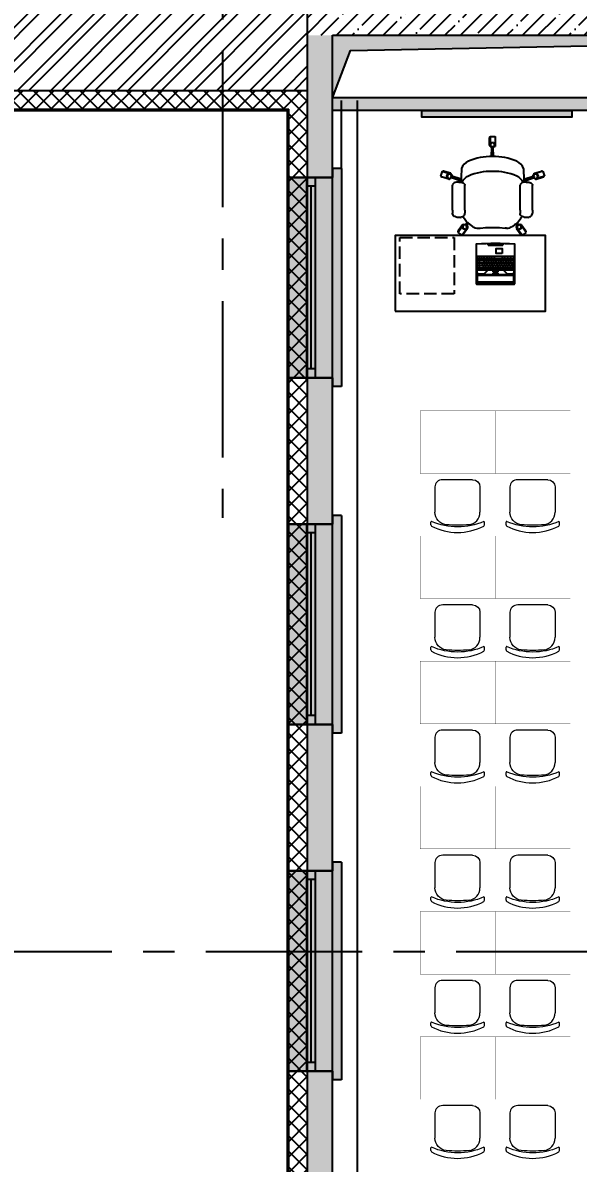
# Model space of a CAD drawing. Header units: millimetres. Extents: x -9318 to 9016603, y 0 to 838141.
# Drawn here: x 67806 to 72245, y 289883 to 298993 of the extents above; entities that cross this region are included whole.
import ezdxf
from ezdxf import colors
from ezdxf.entities.mleader import LeaderData, LeaderLine
from ezdxf.math import Vec2, Vec3

# ---------------------------------------------------------------- set-up
doc = ezdxf.new("R2010")
doc.units = ezdxf.units.MM
doc.linetypes.add('CENTER', pattern=[2, 1.25, -0.25, 0.25, -0.25])
doc.linetypes.add('ГОСТ 2.303 4', pattern=[7, 5, -2, 0])
doc.layers.add('ТХ_мебель передв', color=250, linetype='Continuous', lineweight=13)
doc.styles.add('ISOCPEUR', font='isocpeur.ttf', dxfattribs={"width": 0.7})

# ---------------------------------------------------------------- blocks, each defined once
blk = doc.blocks.new('*U820')
h = blk.add_hatch(color=8)
h.dxf.hatch_style = 1
h.paths.add_polyline_path([(-1670, 210), (70, 210), (70, 140), (0, 140), (0, -220), (-1600, -220), (-1600, 140), (-1670, 140)])
at = {"color": 8}
for p, q in [((-1670, 210), (70, 210)), ((-1670, 210), (-1670, 140)), ((70, 210), (70, 140)), ((-1670, 140), (-1600, 140)), ((0, 140), (70, 140)), ((-1600, 0), (0, 0)), ((-1600, -70), (0, -70)), ((-1530, 0), (-1530, -70)), ((-1530, -35), (-70, -35)), ((-70, 0), (-70, -70)), ((0, -220), (-1600, -220))]:
    blk.add_line(p, q, dxfattribs=at)
at = {"color": 8, "lineweight": 30}
for p, q in [((-1600, 140), (-1600, -220)), ((0, 140), (0, -220))]:
    blk.add_line(p, q, dxfattribs=at)
blk = doc.blocks.new('*U821')
h = blk.add_hatch(color=8)
h.dxf.hatch_style = 1
h.paths.add_polyline_path([(-1670, 210), (70, 210), (70, 140), (0, 140), (0, -220), (-1600, -220), (-1600, 140), (-1670, 140)])
at = {"color": 8}
for p, q in [((-1670, 210), (70, 210)), ((-1670, 210), (-1670, 140)), ((70, 210), (70, 140)), ((-1670, 140), (-1600, 140)), ((0, 140), (70, 140)), ((-1600, 0), (0, 0)), ((-1600, -70), (0, -70)), ((-1530, 0), (-1530, -70)), ((-1530, -35), (-70, -35)), ((-70, 0), (-70, -70)), ((0, -220), (-1600, -220))]:
    blk.add_line(p, q, dxfattribs=at)
at = {"color": 8, "lineweight": 30}
for p, q in [((-1600, 140), (-1600, -220)), ((0, 140), (0, -220))]:
    blk.add_line(p, q, dxfattribs=at)
blk = doc.blocks.new('*U822')
h = blk.add_hatch(color=8)
h.dxf.hatch_style = 1
h.paths.add_polyline_path([(-1670, 210), (70, 210), (70, 140), (0, 140), (0, -220), (-1600, -220), (-1600, 140), (-1670, 140)])
at = {"color": 8}
for p, q in [((-1670, 210), (70, 210)), ((-1670, 210), (-1670, 140)), ((70, 210), (70, 140)), ((-1670, 140), (-1600, 140)), ((0, 140), (70, 140)), ((-1600, 0), (0, 0)), ((-1600, -70), (0, -70)), ((-1530, 0), (-1530, -70)), ((-1530, -35), (-70, -35)), ((-70, 0), (-70, -70)), ((0, -220), (-1600, -220))]:
    blk.add_line(p, q, dxfattribs=at)
at = {"color": 8, "lineweight": 30}
for p, q in [((-1600, 140), (-1600, -220)), ((0, 140), (0, -220))]:
    blk.add_line(p, q, dxfattribs=at)
blk = doc.blocks.new('_DotSmall')
at = {"color": 8, "linetype": 'ByBlock', "const_width": 0.5}
blk.add_lwpolyline([(-0.0625, 0, 1), (0.0625, 0, 1)], format="xyb", close=True, dxfattribs=at)
blk = doc.blocks.new('СК33 790х830')
at = {"color": 8}
for p, q in [((-25.4, 658.7), (-25.4, 718.7)), ((-20.4, 728.7), (19.6, 728.7)), ((-20.4, 728.7), (-20.4, 648.7)), ((-20.4, 648.7), (-16.3, 648.7)), ((-7.5, 567.9), (-6.5, 641.6)), ((-2.4, 648.7), (1.6, 648.7)), ((6.6, 567.9), (5.6, 641.6)), ((15.5, 648.7), (19.6, 648.7)), ((19.6, 728.7), (19.6, 648.7)), ((24.6, 658.7), (24.6, 718.7)), ((-248.7, 471.7), (-250.3, 402.2)), ((247.8, 471.7), (249.4, 380.4)), ((-403.5, 450.5), (-415.6, 412.4)), ((-415.6, 412.4), (-339.4, 388.1)), ((-350.4, 386.4), (-407.6, 404.6)), ((-403.5, 450.5), (-327.2, 426.2)), ((-335.3, 434), (-392.4, 452.2)), ((-338.1, 392), (-339.4, 388.1)), ((-332.7, 409.1), (-333.9, 405.2)), ((-250.3, 372.2), (-328.7, 398.8)), ((-327.2, 426.2), (-328.5, 422.3)), ((-250.3, 387.2), (-324.8, 410.3)), ((-250.3, 402.2), (-250.3, 398.4)), ((-250.3, 398.4), (-250.3, 380.4)), ((-250.3, 380.4), (-250.3, 369.8)), ((-250.3, 369.8), (-250.3, 361.7)), ((249.4, 387.2), (323.9, 410.3)), ((249.4, 372.2), (327.9, 398.8)), ((249.4, 380.4), (249.4, 369.8)), ((249.4, 369.8), (249.4, 361.7)), ((402.6, 450.5), (326.4, 426.2)), ((326.4, 426.2), (327.6, 422.3)), ((331.8, 409.1), (333, 405.2)), ((334.4, 434), (391.5, 452.2)), ((337.3, 392), (338.5, 388.1)), ((414.7, 412.4), (338.5, 388.1)), ((349.5, 386.4), (406.7, 404.6)), ((402.6, 450.5), (414.7, 412.4)), ((-319.3, 343.9), (-320.4, 340)), ((-320.4, 140.1), (-320.4, 340)), ((-316.5, 348.5), (-319.3, 343.9)), ((-311.9, 352.8), (-316.5, 348.5)), ((-305.7, 356.6), (-311.9, 352.8)), ((-298.1, 359.7), (-305.7, 356.6)), ((-289.5, 362), (-298.1, 359.7)), ((-289.5, 362), (-289.1, 362.1)), ((-280, 363.5), (-289.1, 362.1)), ((-280, 363.5), (-279.4, 363.5)), ((-270.4, 363.9), (-279.4, 363.5)), ((-270.4, 363.9), (-261.5, 363.5)), ((-261.5, 363.5), (-260.9, 363.5)), ((-260.9, 363.5), (-251.8, 362.1)), ((-251.8, 362.1), (-251.4, 362)), ((-251.4, 362), (-242.8, 359.7)), ((-242.8, 359.7), (-235.2, 356.6)), ((-235.2, 356.6), (-229, 352.8)), ((-229, 352.8), (-224.4, 348.5)), ((-224.4, 348.5), (-221.6, 343.9)), ((-221.6, 343.9), (-220.4, 340)), ((-220.8, 140.1), (-220.4, 340)), ((220.7, 343.9), (219.6, 340)), ((219.6, 140.1), (219.6, 340)), ((223.5, 348.5), (220.7, 343.9)), ((228.1, 352.8), (223.5, 348.5)), ((234.3, 356.6), (228.1, 352.8)), ((241.9, 359.7), (234.3, 356.6)), ((250.5, 362), (241.9, 359.7)), ((250.5, 362), (250.9, 362.1)), ((260, 363.5), (250.9, 362.1)), ((260, 363.5), (260.6, 363.5)), ((269.6, 363.9), (260.6, 363.5)), ((269.6, 363.9), (278.5, 363.5)), ((278.5, 363.5), (279.1, 363.5)), ((279.1, 363.5), (288.2, 362.1)), ((288.2, 362.1), (288.6, 362)), ((288.6, 362), (297.2, 359.7)), ((297.2, 359.7), (304.8, 356.6)), ((304.8, 356.6), (311, 352.8)), ((311, 352.8), (315.6, 348.5)), ((315.6, 348.5), (318.4, 343.9)), ((318.4, 343.9), (319.1, 340.1)), ((319.6, 140.1), (319.6, 340)), ((-320.4, 140.1), (-320.4, 131.4)), ((-320.4, 131.4), (-320.4, 122.9)), ((-320.4, 122.9), (-320.4, 114.9)), ((-319.1, 108.6), (-320.4, 114.9)), ((-318.2, 106.4), (-319.1, 108.6)), ((-315.4, 100.3), (-318.2, 106.4)), ((-310.9, 94.9), (-315.4, 100.3)), ((-304.8, 90.2), (-310.9, 94.9)), ((-236, 90.2), (-230, 94.9)), ((-230, 94.9), (-225.5, 100.3)), ((-225.5, 100.3), (-222.7, 106.4)), ((-221.8, 108.6), (-222.7, 106.4)), ((-221.8, 108.6), (-220.8, 115)), ((-220.8, 140.1), (-220.8, 131.4)), ((-220.8, 131.4), (-220.8, 122.9)), ((-220.8, 122.9), (-220.8, 115)), ((-220.8, 115), (-220.8, 115)), ((219.6, 140.1), (219.6, 131.4)), ((219.6, 131.4), (219.6, 122.9)), ((219.6, 122.9), (219.6, 114.9)), ((219.6, 114.9), (220.2, 113.4)), ((220.9, 108.6), (220.2, 113.4)), ((221.8, 106.4), (220.9, 108.6)), ((224.6, 100.3), (221.8, 106.4)), ((229.1, 94.9), (224.6, 100.3)), ((235.2, 90.2), (229.1, 94.9)), ((304, 90.2), (310, 94.9)), ((310, 94.9), (314.5, 100.3)), ((314.5, 100.3), (317.3, 106.4)), ((318.2, 108.6), (317.3, 106.4)), ((318.2, 108.6), (319.1, 114.9)), ((319.2, 140.1), (319.2, 131.4)), ((319.2, 131.4), (319.2, 122.9)), ((319.2, 122.9), (319.2, 114.9)), ((319.2, 115), (319.2, 115)), ((-302.8, 88.6), (-304.8, 90.2)), ((-295.9, 85.2), (-302.8, 88.6)), ((-293.4, 84.1), (-295.9, 85.2)), ((-289.9, 83.1), (-293.4, 84.1)), ((-283.9, 81.5), (-289.9, 83.1)), ((-281, 80.9), (-283.9, 81.5)), ((-277.7, 80.5), (-281, 80.9)), ((-274.1, 80.3), (-277.7, 80.5)), ((-277.2, -37.6), (-230.1, 27.1)), ((-240.1, 22), (-275.3, -26.6)), ((-270.4, 80.2), (-274.1, 80.3)), ((-266.7, 80.3), (-270.4, 80.2)), ((-263.2, 80.5), (-266.7, 80.3)), ((-259.9, 80.9), (-263.2, 80.5)), ((-257, 81.5), (-259.9, 80.9)), ((-257, 81.5), (-251, 83.1)), ((-247.5, 84.1), (-251, 83.1)), ((-245, 85.2), (-247.5, 84.1)), ((-245, 85.2), (-238, 88.6)), ((-244.8, -61.1), (-197.8, 3.6)), ((-236, 90.2), (-238, 88.6)), ((-237.4, 89.1), (-225.3, 73)), ((-230.1, 27.1), (-226.8, 24.7)), ((-225.3, 73), (-202.3, 41.8)), ((-215.6, 16.5), (-212.3, 14.2)), ((-202.3, 41.8), (-214.8, 24.6)), ((-192.4, 34.1), (-204.9, 17.4)), ((-202.3, 41.8), (-200.9, 40.2)), ((-201.1, 6), (-197.8, 3.6)), ((-200.9, 40.2), (-180.9, 25.8)), ((-180.9, 25.8), (-161, 10)), ((-161, 10), (-158.5, 8.1)), ((-158.5, 8.1), (-155.5, 6.7)), ((-155.5, 6.7), (-140, -0.5)), ((-55.9, 0), (55.9, 0)), ((55.1, 0), (99.4, -4.1)), ((154.6, 6.7), (139.1, -0.5)), ((154.6, 6.7), (157.6, 8.1)), ((157.6, 8.1), (160.1, 9.9)), ((174.1, 21.2), (160.1, 9.9)), ((180, 25.7), (174.1, 21.2)), ((200, 40.1), (180, 25.7)), ((186.6, 30.4), (196.3, 17.4)), ((192.4, 6), (189.1, 3.6)), ((236.1, -61.1), (189.1, 3.6)), ((196.8, 37.8), (206.1, 24.6)), ((200, 40.1), (201.5, 41.6)), ((217.1, 63.1), (201.5, 41.6)), ((206.9, 16.5), (203.7, 14.2)), ((224.6, 72.9), (217.1, 63.1)), ((221.5, 27.1), (218.1, 24.7)), ((268.5, -37.6), (221.5, 27.1)), ((236.6, 89), (224.6, 72.9)), ((231.4, 22), (266.7, -26.6)), ((237.2, 88.6), (235.2, 90.2)), ((244.1, 85.2), (237.2, 88.6)), ((246.6, 84.1), (244.1, 85.2)), ((250.1, 83.1), (246.6, 84.1)), ((256.1, 81.5), (250.1, 83.1)), ((259, 80.9), (256.1, 81.5)), ((262.3, 80.5), (259, 80.9)), ((265.9, 80.3), (262.3, 80.5)), ((269.6, 80.2), (265.9, 80.3)), ((273.3, 80.3), (269.6, 80.2)), ((276.8, 80.5), (273.3, 80.3)), ((280.1, 80.9), (276.8, 80.5)), ((283, 81.5), (280.1, 80.9)), ((283, 81.5), (289, 83.1)), ((292.5, 84.1), (289, 83.1)), ((295, 85.2), (292.5, 84.1)), ((295, 85.2), (302, 88.6)), ((304, 90.2), (302, 88.6)), ((-277.2, -37.6), (-244.8, -61.1)), ((-199.6, -7.4), (-234.9, -56)), ((-140, -0.5), (-125, -3.6)), ((-125, -3.6), (-109.6, -4.9)), ((-109.6, -4.9), (-98.7, -4.1)), ((-98.7, -4.1), (-55.1, 0)), ((110.5, -5), (99.4, -4.1)), ((110.5, -5), (125, -3.7)), ((125, -3.7), (139.1, -0.5)), ((190.9, -7.4), (226.2, -56)), ((268.5, -37.6), (236.1, -61.1))]:
    blk.add_line(p, q, dxfattribs=at)
for centre in [(-0.4, 660.7), (-344.7, 410.8), (343.9, 410.8), (-221, 5.7), (212.3, 5.7)]:
    blk.add_circle(centre, 20, dxfattribs=at)
for centre, radius, start, end in [((-20.4, 718.7), 5, 90, 180), ((-20.4, 658.7), 5, 180, 270), ((-0.4, 660.7), 17, 279.46232, 260.53768), ((19.6, 718.7), 5, 0, 90), ((19.6, 658.7), 5, 270, 0), ((-15.4, 128.3), 439.7, 88.05526, 113.9054), ((14.5, 128.3), 439.7, 66.0946, 91.94474), ((-152.2, 436.1), 102.8, 113.66768, 159.76305), ((151.4, 436.1), 102.8, 20.23695, 66.33232), ((-406.1, 409.3), 5, 162.32754, 252.32754), ((-393.9, 447.5), 5, 72.32754, 162.32754), ((-344.7, 410.8), 17, 351.78986, 332.86522), ((-348.9, 391.1), 5, 252.32754, 342.32754), ((-336.8, 429.2), 5, 342.32754, 72.32754), ((-152.2, 317.7), 102.8, 113.66768, 155.39861), ((-15.4, 9.9), 439.7, 88.05526, 113.9054), ((14.5, 9.9), 439.7, 66.0946, 91.94474), ((151.4, 317.7), 102.8, 24.60139, 66.33232), ((343.9, 410.8), 17, 207.13478, 188.21014), ((335.9, 429.2), 5, 107.67246, 197.67246), ((348, 391.1), 5, 197.67246, 287.67246), ((393, 447.5), 5, 17.67246, 107.67246), ((405.2, 409.3), 5, 287.67246, 17.67246), ((-236, 19), 5, 54, 144), ((-221, 5.7), 17, 63.46232, 44.53768), ((212.3, 5.7), 17, 135.46232, 116.53768), ((227.3, 19), 5, 36, 126), ((-271.3, -29.5), 5, 144, 234), ((-238.9, -53), 5, 234, 324), ((-203.6, -4.5), 5, 324, 54), ((195, -4.5), 5, 126, 216), ((230.2, -53), 5, 216, 306), ((262.6, -29.5), 5, 306, 36)]:
    blk.add_arc(centre, radius, start, end, dxfattribs=at)
blk = doc.blocks.new('laptop')
at = {"color": 8}
for p, q in [((-150.3, 324.5), (-155, 323.2)), ((-150.3, 324.5), (-155, 323.2)), ((-155, 323.2), (-155, 9.7)), ((-155, 323.2), (-155, 9.7)), ((-150.3, 312.7), (-155, 311.4)), ((0, 325.7), (-150.3, 324.5)), ((0, 325.7), (-150.3, 324.5)), ((0, 313.9), (-150.3, 312.7)), ((-143, 308.8), (-140, 309.5)), ((-143, 253.6), (-143, 308.8)), ((-140, 309.5), (140, 309.5)), ((150.3, 324.5), (0, 325.7)), ((150.3, 324.5), (0, 325.7)), ((150.3, 312.7), (0, 313.9)), ((140, 309.5), (143, 308.8)), ((143, 308.8), (143, 253.6)), ((155, 323.2), (150.3, 324.5)), ((155, 323.2), (150.3, 324.5)), ((155, 311.4), (150.3, 312.7)), ((155, 9.7), (155, 323.2)), ((155, 9.7), (155, 323.2)), ((155, 248), (-155, 248)), ((-147, 210), (-147, 234)), ((-147, 210), (-147, 100)), ((147, 210), (-147, 210)), ((-147, 210), (-71.6, 210)), ((-130, 194.2), (-147, 194.2)), ((147, 191.7), (-147, 191.7)), ((-140, 252.9), (-143, 253.6)), ((140, 252.9), (-140, 252.9)), ((-138, 191.7), (-138, 173.3)), ((-137, 244), (-95.6, 244)), ((-130, 210), (-130, 194.2)), ((-127.5, 210), (-127.5, 194.2)), ((76.5, 194.2), (-127.5, 194.2)), ((-118.5, 191.7), (-118.5, 173.3)), ((-110.5, 210), (-110.5, 194.2)), ((-99, 191.7), (-99, 173.3)), ((-93.5, 210), (-93.5, 194.2)), ((-68, 218.5), (-92, 242.5)), ((-79.5, 191.7), (-79.5, 173.3)), ((-76.5, 210), (-76.5, 194.2)), ((-60, 191.7), (-60, 173.3)), ((-59.5, 210), (-59.5, 194.2)), ((-42.5, 210), (-42.5, 194.2)), ((-40.5, 191.7), (-40.5, 173.3)), ((-25.5, 210), (-25.5, 194.2)), ((-21, 191.7), (-21, 173.3)), ((-18.5, 241.8), (-20.5, 241.8)), ((-20.5, 241.8), (-20.5, 236.8)), ((-20.5, 236.8), (-18.5, 236.8)), ((-20.5, 226), (-20.5, 220.4)), ((20.5, 226), (-20.5, 226)), ((-20.5, 220.4), (20.5, 220.4)), ((-18.5, 236.8), (-18.5, 241.8)), ((-8.5, 210), (-8.5, 194.2)), ((-5.5, 241.8), (-7.5, 241.8)), ((-7.5, 241.8), (-7.5, 236.8)), ((-7.5, 236.8), (-5.5, 236.8)), ((-5.5, 236.8), (-5.5, 241.8)), ((-1.5, 191.7), (-1.5, 173.3)), ((7.5, 241.8), (5.5, 241.8)), ((5.5, 241.8), (5.5, 236.8)), ((5.5, 236.8), (7.5, 236.8)), ((7.5, 236.8), (7.5, 241.8)), ((8.5, 210), (8.5, 194.2)), ((18, 191.7), (18, 173.3)), ((20.5, 241.8), (18.5, 241.8)), ((18.5, 241.8), (18.5, 236.8)), ((18.5, 236.8), (20.5, 236.8)), ((20.5, 236.8), (20.5, 241.8)), ((20.5, 220.4), (20.5, 226)), ((25.5, 210), (25.5, 194.2)), ((37.5, 191.7), (37.5, 173.3)), ((42.5, 210), (42.5, 194.2)), ((57, 191.7), (57, 173.3)), ((59.5, 210), (59.5, 194.2)), ((68, 218.5), (92, 242.5)), ((68.8, 210), (68.8, 211.3)), ((68.8, 210), (68.8, 211.3)), ((147, 210), (68.8, 210)), ((76.5, 210), (76.5, 194.2)), ((76.5, 191.7), (76.5, 173.3)), ((79, 210), (79, 194.2)), ((147, 194.2), (79, 194.2)), ((95.6, 244), (137, 244)), ((96, 210), (96, 194.2)), ((96, 191.7), (96, 173.3)), ((113, 210), (113, 194.2)), ((129, 191.7), (129, 100)), ((130, 210), (130, 194.2)), ((143, 253.6), (140, 252.9)), ((147, 234), (147, 210)), ((147, 210), (147, 100)), ((147, 173.3), (-147, 173.3)), ((147, 155), (-147, 155)), ((147, 136.7), (-147, 136.7)), ((147, 118.3), (-147, 118.3)), ((147, 100), (-147, 100)), ((-129, 173.3), (-129, 155)), ((-122.7, 118.3), (-122.7, 100)), ((-122.5, 155), (-122.5, 136.7)), ((-113.5, 136.7), (-113.5, 118.3)), ((-109.5, 173.3), (-109.5, 155)), ((-103, 155), (-103, 136.7)), ((-98.3, 118.3), (-98.3, 100)), ((-94, 136.7), (-94, 118.3)), ((-90, 173.3), (-90, 155)), ((-83.5, 155), (-83.5, 136.7)), ((-74.5, 136.7), (-74.5, 118.3)), ((-74, 118.3), (-74, 100)), ((-70.5, 173.3), (-70.5, 155)), ((-64, 155), (-64, 136.7)), ((-55, 136.7), (-55, 118.3)), ((-54.5, 118.3), (-54.5, 100)), ((-51, 173.3), (-51, 155)), ((-44.5, 155), (-44.5, 136.7)), ((-35.5, 136.7), (-35.5, 118.3)), ((-31.5, 173.3), (-31.5, 155)), ((-25, 155), (-25, 136.7)), ((-16, 136.7), (-16, 118.3)), ((-12, 173.3), (-12, 155)), ((-5.5, 155), (-5.5, 136.7)), ((3.5, 136.7), (3.5, 118.3)), ((7.5, 173.3), (7.5, 155)), ((9.5, 118.3), (9.5, 100)), ((14, 155), (14, 136.7)), ((23, 136.7), (23, 118.3)), ((27, 173.3), (27, 155)), ((29, 118.3), (29, 100)), ((33.5, 155), (33.5, 136.7)), ((42.5, 136.7), (42.5, 118.3)), ((46.5, 173.3), (46.5, 155)), ((48.5, 118.3), (48.5, 100)), ((53, 155), (53, 136.7)), ((62, 136.7), (62, 118.3)), ((66, 173.3), (66, 155)), ((68, 118.3), (68, 100)), ((72.5, 155), (72.5, 136.7)), ((81.5, 136.7), (81.5, 118.3)), ((85.5, 173.3), (85.5, 155)), ((87.5, 118.3), (87.5, 100)), ((90, 118.3), (90, 100)), ((92, 155), (92, 136.7)), ((105, 173.3), (105, 155)), ((109.5, 136.7), (109.5, 100)), ((-155, 9.7), (-154.5, 7.6)), ((-154.5, 7.6), (-152.4, 5.3)), ((-152.4, 5.3), (-150.3, 4.7)), ((-150.3, 4.7), (0, 0)), ((-59, 14), (-59, 0.7)), ((59, 14), (-59, 14)), ((-59, 0.7), (-59, 14)), ((-59, 14), (59, 14)), ((0, 0), (150.3, 4.7)), ((59, 0.7), (59, 14)), ((59, 14), (59, 0.7)), ((150.3, 4.7), (153.2, 5.9)), ((153.2, 5.9), (154.7, 7.9)), ((154.7, 7.9), (155, 9.7))]:
    blk.add_line(p, q, dxfattribs=at)
blk.add_lwpolyline([(-51.9, 78.7), (-4, 78.7), (-4, 39.2), (-51.9, 39.2)], close=True, dxfattribs=at)
for centre, radius, start, end in [((-137, 234), 10, 90, 180), ((-95.6, 239), 5, 45, 90), ((-71.6, 215), 5, 270, 45), ((71.6, 215), 5, 135, 236.11751), ((95.6, 239), 5, 90, 135), ((137, 234), 10, 0, 90), ((-150, 9.7), 5, 180, 266.41668), ((0, 2405), 2405, 266.41668, 273.58332), ((150, 9.7), 5, 273.58332, 0)]:
    blk.add_arc(centre, radius, start, end, dxfattribs=at)
blk = doc.blocks.new('стол учителя комп класс')
at = {"color": 8, "ltscale": 250.120383}
blk.add_lwpolyline([(0, 0), (1201.8, 0), (1201.8, 603.5), (0, 603.5)], close=True, dxfattribs=at)
at = {"color": 8, "linetype": 'ГОСТ 2.303 4', "ltscale": 20}
blk.add_lwpolyline([(37.1, 587.7), (471.2, 587.7), (471.2, 137.6), (37.1, 137.6)], close=True, dxfattribs=at)
at = {"color": 8}
blk.add_blockref('СК33 790х830', (778.2, 667.1), dxfattribs=at)
at = {"color": 8, "rotation": 180}
blk.add_blockref('laptop', (802.1, 540), dxfattribs=at)
blk = doc.blocks.new('Стул ученический регулируемый по высоте №3-№5')
at = {"layer": 'ТХ_мебель передв', "color": 8}
for p, q in [((256528.1, -152863.8), (256729.2, -152863.8)), ((256829.7, -152832), (256808.6, -152832)), ((256469.9, -153165.4), (256469.9, -152927.3)), ((256528.1, -153223.6), (256729.2, -153223.6)), ((256808.6, -153260.7), (256803.3, -153255.4)), ((256829.7, -153260.7), (256808.6, -153260.7))]:
    blk.add_line(p, q, dxfattribs=at)
for centre, radius, start, end in [((256727.7, -152966.5), 102.8, 7.11426, 89.18754), ((256324.8, -153046.3), 522.2, 336.40284, 23.59716), ((255751.7, -153045.8), 1082, 355.06125, 4.88057), ((256528.6, -153164.9), 58.7, 180.48556, 269.51741)]:
    blk.add_arc(centre, radius, start, end, dxfattribs=at)
for points in [[(256469.9, -152927.3), (256469.9, -152890.2), (256496.4, -152863.8), (256528.1, -152863.8)], [(256803.3, -152837.3), (256803.3, -152832), (256803.3, -152832), (256808.6, -152832)], [(256829.7, -152832), (256835, -152832), (256835, -152832), (256840.3, -152837.3)], [(256840.3, -152837.3), (256909.1, -152964.3), (256909.1, -153123.1), (256840.3, -153255.4)], [(256829.7, -153133.7), (256824.5, -153186.6), (256782.1, -153223.6), (256729.2, -153223.6)], [(256840.3, -153255.4), (256835, -153255.4), (256835, -153260.7), (256829.7, -153260.7)]]:
    blk.add_open_spline(points, degree=3, dxfattribs=at)
blk = doc.blocks.new('Стол ученический одноместный с возможностью объединения для групповых занятий регулируемый по высоте №3-№5')
at = {"layer": 'ТХ_мебель передв', "color": 8, "const_width": 2}
blk.add_lwpolyline([(251153.5, -153941.9), (251153.5, -154541.9), (250653.5, -154541.9), (250653.5, -153941.9)], close=True, dxfattribs=at)

msp = doc.modelspace()

# ---------------------------------------------------------------- hatches: boundary and pattern name
at = {"ltscale": 100}
h = msp.add_hatch(dxfattribs=at)
h.set_pattern_fill('ANSI37', color=256, scale=700)
h.set_pattern_definition([(45, (-881264.54, 320766.49), (-61.871843, 61.871843), []), (135, (-881264.54, 320766.49), (-61.871843, -61.871843), [])])
h.paths.add_polyline_path([(63732.07, 281222.96), (70082.1, 281222.96), (70082.1, 298452.96), (63081.91, 298452.96), (63081.91, 300172.96), (62931.91, 300172.96), (62931.91, 298302.96), (69932.1, 298302.96), (69932.1, 281372.96), (63582.07, 281372.96), (63582.1, 271362.96), (76982.1, 271362.96), (76982.1, 277712.96), (85102.1, 277712.96), (85102.1, 282902.96), (93369.48, 282902.96), (93369.48, 282652.96), (93519.48, 282652.96), (93519.48, 283052.96), (84952.1, 283052.96), (84952.1, 277862.96), (76832.1, 277862.96), (76832.1, 271512.96), (63732.1, 271512.96)])
h = msp.add_hatch(dxfattribs=at)
h.set_pattern_fill('ANSI32', color=256, scale=500)
h.set_pattern_definition([(45, (-887844.57, 381230.07), (-132.58252, 132.58252), []), (45, (-887756.18, 381230.07), (-132.58252, 132.58252), [])])
h.paths.add_polyline_path([(63721.85, 300107.96), (63081.92, 300107.96), (63081.91, 298452.94), (70082.1, 298452.97), (70082.1, 299092.97), (63721.97, 299092.95)])
h = msp.add_hatch(dxfattribs=at)
h.set_pattern_fill('ANSI35', color=256, scale=700)
h.set_pattern_definition([(45, (-874914.5, 347326.55), (-123.743687, 123.743687), []), (45, (-874790.76, 347326.55), (-123.743687, 123.743687), [218.75, -43.75, 0, -43.75])])
h.paths.add_polyline_path([(70282.1, 298892.96), (76657.1, 298892.96), (76657.1, 291344.23), (76857.1, 291344.23), (76857.1, 298892.96), (80697.1, 298892.96), (80697.1, 299092.96), (70082.1, 299092.96), (70082.09, 298892.96), (70282.09, 298892.96)])
h = msp.add_hatch(dxfattribs=at)
h.set_pattern_fill('ANSI35', color=256, scale=700)
h.set_pattern_definition([(45, (-887755.71, 381612.85), (-123.743687, 123.743687), []), (45, (-887631.97, 381612.85), (-123.743687, 123.743687), [218.75, -43.75, 0, -43.75])])
h.paths.add_polyline_path([(70282.04, 298892.96), (70082.04, 298892.96), (70082.04, 281222.96), (63732.1, 281222.96), (63732.1, 281022.96), (63932.1, 281022.96), (70082.1, 281022.96), (70082.1, 279897.14), (70382.1, 279897.14), (70382.1, 281222.96), (70282.1, 281222.96)])
h = msp.add_hatch(dxfattribs=at)
h.set_pattern_fill('AR-CONC', color=256, scale=30)
h.set_pattern_definition([(50, (140697.8, 216307.27), (215.17805, -18.82564), [22.5, -247.5]), (355, (140697.8, 216307.27), (-41.6254, 225.65764), [18, -198]), (100.45144, (140715.72, 216305.7), (173.55265, 206.832), [19.12206, -210.34263]), (46.1842, (140697.8, 216367.27), (320.1724, -49.6558), [33.75, -371.25]), (96.63564, (140724.47, 216363.14), (280.3986, 292.2356), [28.6831, -315.5141]), (351.18416, (140697.8, 216367.27), (280.3986, 292.2356), [27, -297]), (21, (140727.8, 216352.27), (179.07212, -120.78567), [22.5, -247.5]), (326, (140727.8, 216352.27), (72.9946, 217.545), [18, -198]), (71.45144, (140742.72, 216342.2), (252.0667, 96.75935), [19.12206, -210.34263]), (37.5, (140697.79, 216307.274), (3.647957, 99.868156), [0, -195.6, 0, -201, 0, -198.75]), (7.5, (140697.79, 216307.27), (78.92086, 118.32351), [0, -114.6, 0, -191.1, 0, -75.75]), (327.5, (140630.89, 216307.274), (160.14673, -6.76646), [0, -75, 0, -234, 0, -310.5]), (317.5, (140600.9, 216307.27), (174.95585, 30.0315), [0, -97.5, 0, -155.4, 0, -220.5])])
h.paths.add_polyline_path([(76657.44, 298393.34), (76357.08, 298393.34), (76357.08, 298889.21), (76257.08, 298887.96), (76257.08, 298393.34), (70282.08, 298393.34), (70282.08, 298292.92), (76657.08, 298293.76), (76656.73, 298273.34)])
h = msp.add_hatch(color=256, dxfattribs=at)
h.paths.add_polyline_path([(72402.03, 298892.96), (70282.1, 298892.96), (70282.1, 298393.34), (70425.87, 298772.22), (72402.03, 298810.5)])
h.paths.add_polyline_path([(75402.03, 298868.63), (76657.1, 298892.96), (72402.03, 298892.96), (72402.03, 298810.5)])
h = msp.add_hatch(color=256)
h.dxf.hatch_style = 1
h.paths.add_polyline_path([(72194.72, 298240.4), (72194.72, 298293.34), (70995.04, 298293.34), (70995.04, 298240.4)])

# ---------------------------------------------------------------- linework, layer by layer
at = {"linetype": 'CENTER', "ltscale": 1000}
for p, q in [((69402.03, 350770.43), (69402.03, 295038.08)), ((70082.1, 269801.69), (70082.1, 303685.62)), ((51268.34, 291572.96), (134865.51, 291572.96))]:
    msp.add_line(p, q, dxfattribs=at)
at = {"ltscale": 100}
for p, q in [((70082.1, 281222.96), (70082.1, 299092.96)), ((70282.1, 281222.96), (70282.1, 298892.96)), ((70282.1, 298892.96), (76657.1, 298892.96)), ((63081.91, 298452.96), (70082.1, 298452.96)), ((70352.12, 297827.91), (70352.12, 298373.29)), ((70482.1, 281222.96), (70482.1, 298373.35)), ((62921.91, 298292.96), (69922.1, 298292.96)), ((62931.91, 298302.96), (69932.1, 298302.96)), ((69922.1, 281382.96), (69922.1, 298292.96)), ((69932.1, 281372.96), (69932.1, 298302.96))]:
    msp.add_line(p, q, dxfattribs=at)
for points in [[(70282.1, 298393.34), (70425.87, 298772.22), (76657.08, 298892.95)], [(76257.08, 298393.34), (70282.08, 298393.34)], [(76657.08, 298293.34), (70282.08, 298293.34)]]:
    msp.add_lwpolyline(points, dxfattribs=at)
msp.add_lwpolyline([(72194.72, 298293.34), (72194.72, 298240.4), (70995.04, 298240.4), (70995.04, 298293.34)], close=True)

# ---------------------------------------------------------------- block references
at = {"ltscale": 250.120383}
msp.add_blockref('стол учителя комп класс', (70782.1, 296689.49), dxfattribs=at)
at = {"rotation": 270}
for name, p in [('*U822', (70142.1, 296157.96)), ('*U821', (70142.1, 293387.96)), ('*U820', (70142.1, 290617.96))]:
    msp.add_blockref(name, p, dxfattribs=at)
at = {"xscale": -1, "rotation": 90}
for name, p in [('Стол ученический одноместный с возможностью объединения для групповых занятий регулируемый по высоте №3-№5', (-82959.83, 546546.41)), ('Стол ученический одноместный с возможностью объединения для групповых занятий регулируемый по высоте №3-№5', (-82359.83, 546546.41)), ('Стул ученический регулируемый по высоте №3-№5', (-81764.25, 551812.78)), ('Стул ученический регулируемый по высоте №3-№5', (-81164.25, 551812.78)), ('Стол ученический одноместный с возможностью объединения для групповых занятий регулируемый по высоте №3-№5', (-82959.83, 545546.41)), ('Стол ученический одноместный с возможностью объединения для групповых занятий регулируемый по высоте №3-№5', (-82359.83, 545546.41)), ('Стул ученический регулируемый по высоте №3-№5', (-81764.25, 550812.78)), ('Стул ученический регулируемый по высоте №3-№5', (-81164.25, 550812.78)), ('Стол ученический одноместный с возможностью объединения для групповых занятий регулируемый по высоте №3-№5', (-82959.83, 544546.41)), ('Стол ученический одноместный с возможностью объединения для групповых занятий регулируемый по высоте №3-№5', (-82359.83, 544546.41)), ('Стул ученический регулируемый по высоте №3-№5', (-81764.25, 549812.78)), ('Стул ученический регулируемый по высоте №3-№5', (-81164.25, 549812.78)), ('Стол ученический одноместный с возможностью объединения для групповых занятий регулируемый по высоте №3-№5', (-82959.83, 543546.41)), ('Стол ученический одноместный с возможностью объединения для групповых занятий регулируемый по высоте №3-№5', (-82359.83, 543546.41)), ('Стул ученический регулируемый по высоте №3-№5', (-81764.25, 548812.78)), ('Стул ученический регулируемый по высоте №3-№5', (-81164.25, 548812.78)), ('Стол ученический одноместный с возможностью объединения для групповых занятий регулируемый по высоте №3-№5', (-82959.83, 542546.41)), ('Стол ученический одноместный с возможностью объединения для групповых занятий регулируемый по высоте №3-№5', (-82359.83, 542546.41)), ('Стул ученический регулируемый по высоте №3-№5', (-81764.25, 547812.78)), ('Стул ученический регулируемый по высоте №3-№5', (-81164.25, 547812.78)), ('Стол ученический одноместный с возможностью объединения для групповых занятий регулируемый по высоте №3-№5', (-82959.83, 541546.41)), ('Стол ученический одноместный с возможностью объединения для групповых занятий регулируемый по высоте №3-№5', (-82359.83, 541546.41)), ('Стул ученический регулируемый по высоте №3-№5', (-81764.25, 546812.78)), ('Стул ученический регулируемый по высоте №3-№5', (-81164.25, 546812.78))]:
    msp.add_blockref(name, p, dxfattribs=at)

# ---------------------------------------------------------------- leaders
ml = msp.add_multileader_mtext('Standard')
ml.set_content('+13,200', color=8, style='ISOCPEUR')
ml.set_leader_properties(color=8, linetype='Continuous', lineweight=-1)
ml.set_arrow_properties(name='DOTSMALL')
ml.build(insert=Vec2(0, 0))
ml.multileader.update_dxf_attribs({"has_text_frame": 1, "text_left_attachment_type": 4, "text_right_attachment_type": 4, "dogleg_length": 100, "arrow_head_size": 180})
ctx = ml.context
ctx.base_point, ctx.char_height, ctx.arrow_head_size, ctx.landing_gap_size, ctx.plane_origin = Vec3(93068.63, 826103.47), 250, 180, 50, Vec3(90907.41, 825512.23)
ctx.left_attachment, ctx.right_attachment = 4, 4
notes = []
notes.append((ctx, [(0, (0, 0, 0), (0, 0), (1, 0), 1, [])]))
ctx.mtext.insert, ctx.mtext.width, ctx.mtext.line_spacing_style, ctx.mtext.flow_direction = Vec3(93118.63, 826436.81), 852.697, 2, 5
ml = msp.add_multileader_mtext('Standard')
ml.set_content('+11,550', color=8, style='ISOCPEUR')
ml.set_leader_properties(color=8, linetype='Continuous', lineweight=-1)
ml.set_arrow_properties(name='DOTSMALL')
ml.build(insert=Vec2(0, 0))
ml.multileader.update_dxf_attribs({"has_text_frame": 1, "text_left_attachment_type": 4, "text_right_attachment_type": 4, "dogleg_length": 100, "arrow_head_size": 180})
ctx = ml.context
ctx.base_point, ctx.char_height, ctx.arrow_head_size, ctx.landing_gap_size, ctx.plane_origin = Vec3(88068.63, 825358.47), 250, 180, 50, Vec3(85907.41, 824767.23)
ctx.left_attachment, ctx.right_attachment = 4, 4
notes.append((ctx, [(0, (0, 0, 0), (0, 0), (1, 0), 1, [])]))
ctx.mtext.insert, ctx.mtext.width, ctx.mtext.line_spacing_style, ctx.mtext.flow_direction = Vec3(88118.63, 825691.81), 852.697, 2, 5
ml = msp.add_multileader_mtext('Standard')
ml.set_content('+13,700', color=8, style='ISOCPEUR')
ml.set_leader_properties(color=8, linetype='Continuous', lineweight=-1)
ml.set_arrow_properties(name='DOTSMALL')
ml.build(insert=Vec2(0, 0))
ml.multileader.update_dxf_attribs({"has_text_frame": 1, "text_left_attachment_type": 4, "text_right_attachment_type": 4, "dogleg_length": 100, "arrow_head_size": 180})
ctx = ml.context
ctx.base_point, ctx.char_height, ctx.arrow_head_size, ctx.landing_gap_size, ctx.plane_origin = Vec3(118053.07, 658154.33), 250, 180, 50, Vec3(117803.7, 657493.51)
ctx.left_attachment, ctx.right_attachment = 4, 4
notes.append((ctx, [(0, (0, 0, 0), (0, 0), (1, 0), 1, [])]))
ctx.mtext.insert, ctx.mtext.width, ctx.mtext.line_spacing_style, ctx.mtext.flow_direction = Vec3(118103.07, 658487.66), 852.697, 2, 5
ml = msp.add_multileader_mtext('Standard')
ml.set_content('+13,700', color=8, style='ISOCPEUR')
ml.set_leader_properties(color=8, linetype='Continuous', lineweight=-1)
ml.set_arrow_properties(name='DOTSMALL')
ml.build(insert=Vec2(0, 0))
ml.multileader.update_dxf_attribs({"has_text_frame": 1, "text_left_attachment_type": 4, "text_right_attachment_type": 4, "dogleg_length": 100, "arrow_head_size": 180})
ctx = ml.context
ctx.base_point, ctx.char_height, ctx.arrow_head_size, ctx.landing_gap_size, ctx.plane_origin = Vec3(79585.57, 658000.47), 250, 180, 50, Vec3(77424.36, 657409.23)
ctx.left_attachment, ctx.right_attachment = 4, 4
notes.append((ctx, [(0, (0, 0, 0), (0, 0), (1, 0), 1, [])]))
ctx.mtext.insert, ctx.mtext.width, ctx.mtext.line_spacing_style, ctx.mtext.flow_direction = Vec3(79635.57, 658333.81), 852.697, 2, 5
ml = msp.add_multileader_mtext('Standard')
ml.set_content('+15,850', color=8, style='ISOCPEUR')
ml.set_leader_properties(color=8, linetype='Continuous', lineweight=-1)
ml.set_arrow_properties(name='DOTSMALL')
ml.build(insert=Vec2(0, 0))
ml.multileader.update_dxf_attribs({"has_text_frame": 1, "text_left_attachment_type": 4, "text_right_attachment_type": 4, "dogleg_length": 100, "arrow_head_size": 180})
ctx = ml.context
ctx.base_point, ctx.char_height, ctx.arrow_head_size, ctx.landing_gap_size, ctx.plane_origin = Vec3(78411.29, 652860.4), 250, 180, 50, Vec3(78329.9, 651149.71)
ctx.left_attachment, ctx.right_attachment = 4, 4
notes.append((ctx, [(0, (0, 0, 0), (0, 0), (1, 0), 1, [])]))
ctx.mtext.insert, ctx.mtext.width, ctx.mtext.defined_height, ctx.mtext.line_spacing_style, ctx.mtext.flow_direction = Vec3(78461.29, 653193.74), 696.0353, 776.46, 2, 5
ml = msp.add_multileader_mtext('Standard')
ml.set_content('+15,850', color=8, style='ISOCPEUR')
ml.set_leader_properties(color=8, linetype='Continuous', lineweight=-1)
ml.set_arrow_properties(name='DOTSMALL')
ml.build(insert=Vec2(0, 0))
ml.multileader.update_dxf_attribs({"has_text_frame": 1, "text_left_attachment_type": 4, "text_right_attachment_type": 4, "dogleg_length": 100, "arrow_head_size": 180})
ctx = ml.context
ctx.base_point, ctx.char_height, ctx.arrow_head_size, ctx.landing_gap_size, ctx.plane_origin = Vec3(116043.29, 652621.27), 250, 180, 50, Vec3(116522.41, 649668.82)
ctx.left_attachment, ctx.right_attachment = 4, 4
notes.append((ctx, [(0, (0, 0, 0), (0, 0), (1, 0), 1, [])]))
ctx.mtext.insert, ctx.mtext.width, ctx.mtext.line_spacing_style, ctx.mtext.flow_direction = Vec3(116093.29, 652954.61), 852.697, 2, 5
ml = msp.add_multileader_mtext('Standard')
ml.set_content('+9,800', color=8, style='ISOCPEUR')
ml.set_leader_properties(color=8, linetype='Continuous', lineweight=-1)
ml.set_arrow_properties(name='DOTSMALL')
ml.build(insert=Vec2(0, 0))
ml.multileader.update_dxf_attribs({"has_text_frame": 1, "text_left_attachment_type": 4, "text_right_attachment_type": 4, "dogleg_length": 100, "arrow_head_size": 180})
ctx = ml.context
ctx.base_point, ctx.char_height, ctx.arrow_head_size, ctx.landing_gap_size, ctx.plane_origin = Vec3(118053.07, 538154.33), 250, 180, 50, Vec3(117803.7, 537493.51)
ctx.left_attachment, ctx.right_attachment = 4, 4
notes.append((ctx, [(0, (0, 0, 0), (0, 0), (1, 0), 1, [])]))
ctx.mtext.insert, ctx.mtext.width, ctx.mtext.line_spacing_style, ctx.mtext.flow_direction = Vec3(118103.07, 538487.66), 852.697, 2, 5
ml = msp.add_multileader_mtext('Standard')
ml.set_content('+9,800', color=8, style='ISOCPEUR')
ml.set_leader_properties(color=8, linetype='Continuous', lineweight=-1)
ml.set_arrow_properties(name='DOTSMALL')
ml.build(insert=Vec2(0, 0))
ml.multileader.update_dxf_attribs({"has_text_frame": 1, "text_left_attachment_type": 4, "text_right_attachment_type": 4, "dogleg_length": 100, "arrow_head_size": 180})
ctx = ml.context
ctx.base_point, ctx.char_height, ctx.arrow_head_size, ctx.landing_gap_size, ctx.plane_origin = Vec3(79585.57, 538000.47), 250, 180, 50, Vec3(77424.36, 537409.23)
ctx.left_attachment, ctx.right_attachment = 4, 4
notes.append((ctx, [(0, (0, 0, 0), (0, 0), (1, 0), 1, [])]))
ctx.mtext.insert, ctx.mtext.width, ctx.mtext.line_spacing_style, ctx.mtext.flow_direction = Vec3(79635.57, 538333.81), 852.697, 2, 5
ml = msp.add_multileader_mtext('Standard')
ml.set_content('+11,750', color=8, style='ISOCPEUR')
ml.set_leader_properties(color=8, linetype='Continuous', lineweight=-1)
ml.set_arrow_properties(name='DOTSMALL')
ml.build(insert=Vec2(0, 0))
ml.multileader.update_dxf_attribs({"has_text_frame": 1, "text_left_attachment_type": 4, "text_right_attachment_type": 4, "dogleg_length": 100, "arrow_head_size": 180})
ctx = ml.context
ctx.base_point, ctx.char_height, ctx.arrow_head_size, ctx.landing_gap_size, ctx.plane_origin = Vec3(78411.29, 532860.4), 250, 180, 50, Vec3(78329.9, 531149.71)
ctx.left_attachment, ctx.right_attachment = 4, 4
notes.append((ctx, [(0, (0, 0, 0), (0, 0), (1, 0), 1, [])]))
ctx.mtext.insert, ctx.mtext.width, ctx.mtext.defined_height, ctx.mtext.line_spacing_style, ctx.mtext.flow_direction = Vec3(78461.29, 533193.74), 696.0353, 776.46, 2, 5
ml = msp.add_multileader_mtext('Standard')
ml.set_content('+11,750', color=8, style='ISOCPEUR')
ml.set_leader_properties(color=8, linetype='Continuous', lineweight=-1)
ml.set_arrow_properties(name='DOTSMALL')
ml.build(insert=Vec2(0, 0))
ml.multileader.update_dxf_attribs({"has_text_frame": 1, "text_left_attachment_type": 4, "text_right_attachment_type": 4, "dogleg_length": 100, "arrow_head_size": 180})
ctx = ml.context
ctx.base_point, ctx.char_height, ctx.arrow_head_size, ctx.landing_gap_size, ctx.plane_origin = Vec3(116043.29, 532621.27), 250, 180, 50, Vec3(116522.41, 529668.82)
ctx.left_attachment, ctx.right_attachment = 4, 4
notes.append((ctx, [(0, (0, 0, 0), (0, 0), (1, 0), 1, [])]))
ctx.mtext.insert, ctx.mtext.width, ctx.mtext.line_spacing_style, ctx.mtext.flow_direction = Vec3(116093.29, 532954.61), 852.697, 2, 5
ml = msp.add_multileader_mtext('Standard')
ml.set_content('+7,850', color=8, style='ISOCPEUR')
ml.set_leader_properties(color=8, linetype='Continuous', lineweight=-1)
ml.set_arrow_properties(name='DOTSMALL')
ml.build(insert=Vec2(0, 0))
ml.multileader.update_dxf_attribs({"has_text_frame": 1, "text_left_attachment_type": 4, "text_right_attachment_type": 4, "dogleg_length": 100, "arrow_head_size": 180})
ctx = ml.context
ctx.base_point, ctx.char_height, ctx.arrow_head_size, ctx.landing_gap_size, ctx.plane_origin = Vec3(82569.71, 434646.78), 250, 180, 50, Vec3(82488.32, 433379.22)
ctx.left_attachment, ctx.right_attachment = 4, 4
notes.append((ctx, [(0, (0, 0, 0), (0, 0), (1, 0), 1, [])]))
ctx.mtext.insert, ctx.mtext.width, ctx.mtext.line_spacing_style, ctx.mtext.flow_direction = Vec3(82619.71, 434980.11), 595.5678, 2, 5
for ctx, leaders in notes:
    for number, flags, end, landing, length, lines in leaders:
        leader = LeaderData()
        leader.index, (leader.has_last_leader_line, leader.has_dogleg_vector, leader.attachment_direction) = number, flags
        leader.last_leader_point, leader.dogleg_vector, leader.dogleg_length = Vec3(end), Vec3(landing), length
        for number, points, colour, breaks in lines:
            line = LeaderLine()
            line.index, line.vertices, line.color, line.breaks = number, Vec3.list(points), colors.encode_raw_color(colour), breaks
            leader.lines.append(line)
        ctx.leaders.append(leader)

doc.saveas('drawing.dxf')
